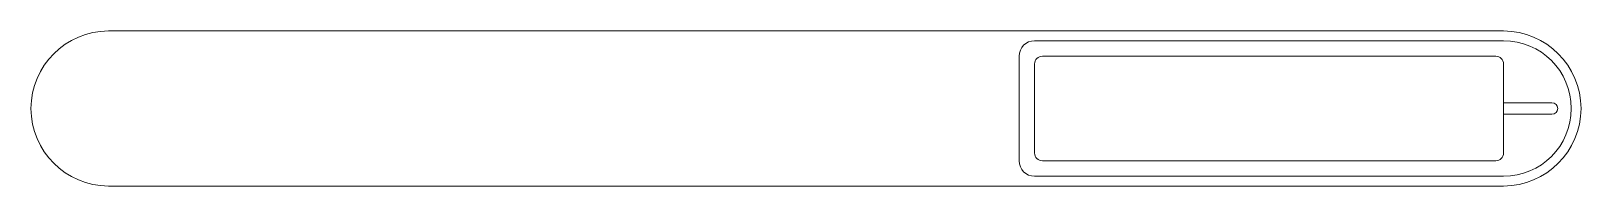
# Model space of a CAD drawing. Header units: millimetres. Extents: x -400 to 400, y -40 to 40.
import ezdxf

# ---------------------------------------------------------------- set-up
doc = ezdxf.new("R2010")
doc.units = ezdxf.units.MM

msp = doc.modelspace()

# ---------------------------------------------------------------- linework, layer by layer
at = {"color": 7, "linetype": 'Continuous', "lineweight": 15}
for p, q in [((360, 40), (-360, 40)), ((360, 35), (118, 35)), ((110, 27), (110, -27)), ((356, 27), (122, 27)), ((118, 23), (118, -23)), ((360, -23), (360, 23)), ((385, 3), (360, 3)), ((360, -3), (385, -3)), ((122, -27), (356, -27)), ((-360, -40), (360, -40)), ((118, -35), (360, -35))]:
    msp.add_line(p, q, dxfattribs=at)
for centre, radius, start, end in [((-360, 0), 40, 90, 270), ((118, 27), 8, 90, 180), ((360, 0), 40, 270, 90), ((360, 0), 35, 270, 90), ((122, 23), 4, 90, 180), ((356, 23), 4, 0, 90), ((385, 0), 3, 270, 90), ((122, -23), 4, 180, 270), ((356, -23), 4, 270, 0), ((118, -27), 8, 180, 270)]:
    msp.add_arc(centre, radius, start, end, dxfattribs=at)

doc.saveas('drawing.dxf')
